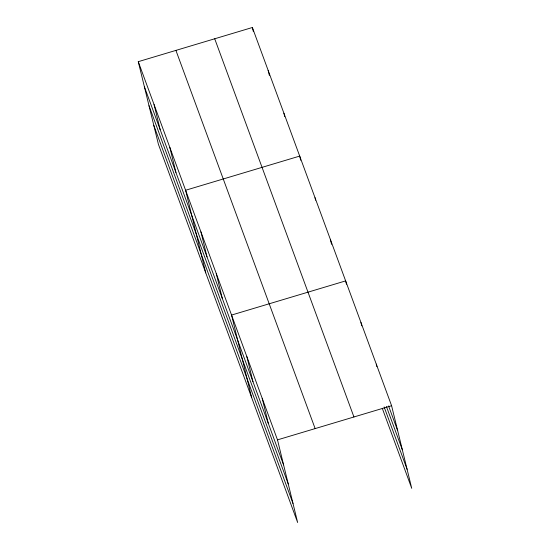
<?xml version="1.0" encoding="UTF-8"?>
<svg xmlns="http://www.w3.org/2000/svg" width="550" height="550" viewBox="0 0 550 550"><rect width="100%" height="100%" fill="white"/><g stroke="black" fill="none" stroke-linecap="round" stroke-linejoin="round"><path stroke-width="0.82" d="M138.27 61.669L277.496 439.869L297.639 522.5L158.414 144.299L138.27 61.669L252.361 27.5L391.586 405.701L411.73 488.331L382.284 408.327M277.496 439.869L391.586 405.701M388.561 405.941L397.691 430.739M386.423 406.546L402.325 449.749M384.127 406.924L407.103 469.329M214.713 38.775L353.939 416.976M175.917 50.394L315.143 428.594M144.368 86.708L283.594 464.908M149.002 105.71L288.228 483.911M153.78 125.29L293.006 503.491M376.276 364.1L376.888 366.603M360.958 322.499L361.776 325.834M346.459 284.233L345.647 280.892L231.55 315.061L251.694 397.691M330.33 239.291L331.554 244.303M315.012 197.691L315.624 200.193M300.719 160.263L299.702 156.09L185.604 190.252L205.748 272.889M283.924 113.224L284.735 116.566M268.146 70.366L269.363 75.371M252.361 27.5L253.378 31.673M262.178 398.262L268.283 423.301M246.861 356.661L252.966 381.7M216.232 273.46L222.337 298.499M200.922 231.859L207.02 256.898M169.826 147.393L175.931 172.432M154.048 104.527L160.153 129.566"/></g></svg>
